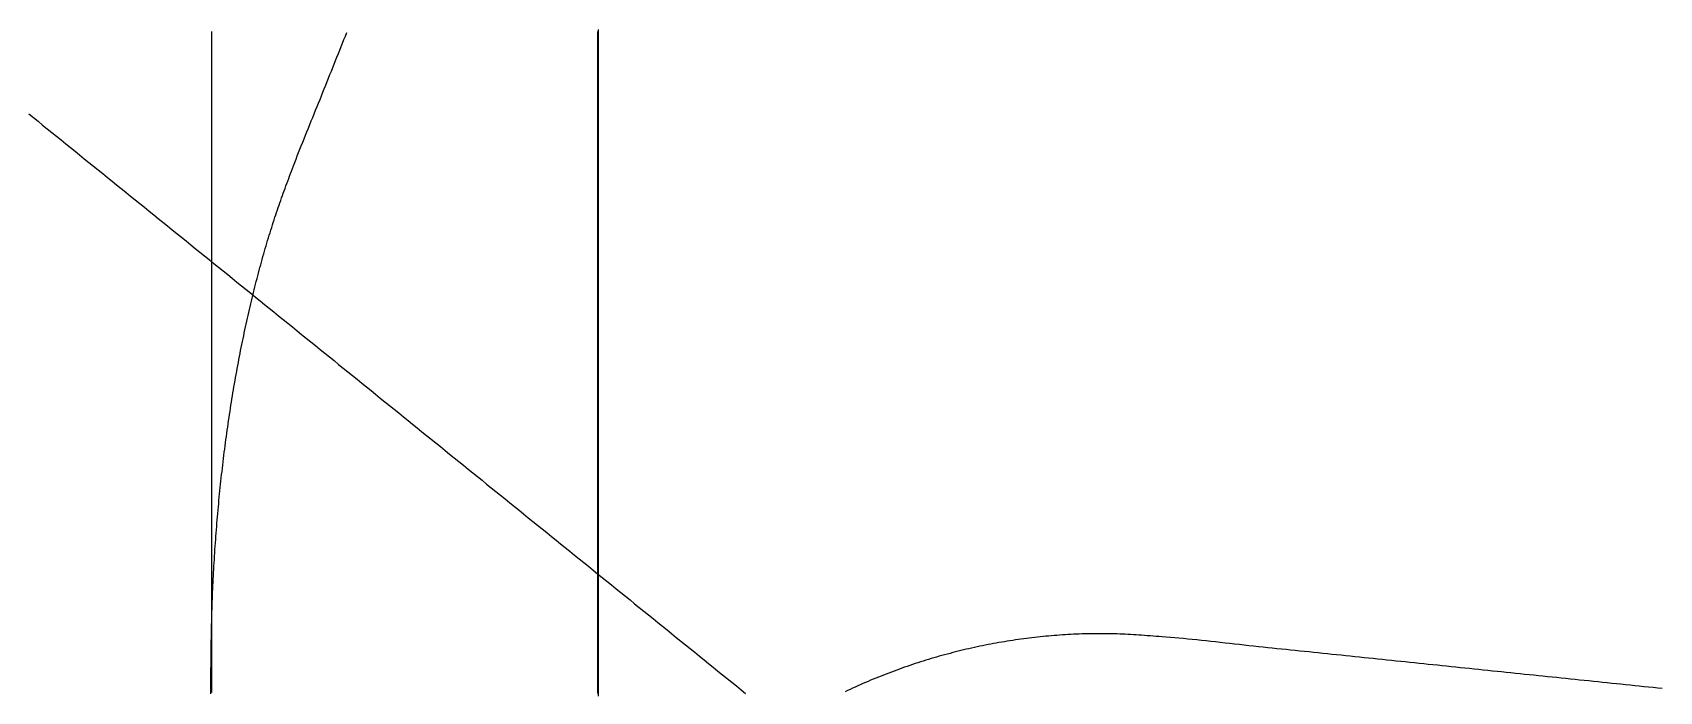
# Model space of a CAD drawing. Header units: millimetres. Extents: x -253 to 256, y -315 to 312.
# Drawn here: x -63.2 to 6.6, y -126.7 to -98.4 of the extents above; entities that cross this region are included whole.
import ezdxf

# ---------------------------------------------------------------- set-up
doc = ezdxf.new("R2010")
doc.units = ezdxf.units.MM
doc.layers.add('SKETCH', color=5, linetype='Continuous')

msp = doc.modelspace()

# ---------------------------------------------------------------- linework, layer by layer
at = {"layer": 'SKETCH', "flags": 128}
for points in [[(-38.879, -126.895), (-38.879, -126.683), (-38.879, -126.471), (-38.879, -126.26), (-38.879, -126.048), (-38.879, -125.836), (-38.879, -125.624), (-38.879, -125.412), (-38.879, -125.2), (-38.879, -124.989), (-38.879, -124.777), (-38.879, -124.565), (-38.879, -124.353), (-38.879, -124.141), (-38.879, -123.929), (-38.879, -123.717), (-38.879, -123.506), (-38.879, -123.294), (-38.879, -123.082), (-38.879, -122.87), (-38.879, -122.658), (-38.879, -122.446), (-38.879, -122.235), (-38.879, -122.023), (-38.879, -121.811), (-38.879, -121.599), (-38.879, -121.387), (-38.879, -121.175), (-38.879, -120.964), (-38.879, -120.752), (-38.879, -120.54), (-38.879, -120.328), (-38.879, -120.116), (-38.879, -119.904), (-38.879, -119.692), (-38.879, -119.481), (-38.879, -119.269), (-38.879, -119.057), (-38.879, -118.845), (-38.879, -118.633), (-38.879, -118.421), (-38.879, -118.21), (-38.879, -117.998), (-38.879, -117.786), (-38.879, -117.574), (-38.879, -117.362), (-38.879, -117.15), (-38.879, -116.938), (-38.879, -116.727), (-38.879, -116.515), (-38.879, -116.303), (-38.879, -116.091), (-38.879, -115.879), (-38.879, -115.668), (-38.879, -115.456), (-38.879, -115.244), (-38.879, -115.032), (-38.879, -114.82), (-38.879, -114.609), (-38.879, -114.397), (-38.879, -114.185), (-38.879, -113.973), (-38.879, -113.761), (-38.879, -113.55), (-38.879, -113.338), (-38.879, -113.126), (-38.879, -112.914), (-38.879, -112.702), (-38.879, -112.491), (-38.879, -112.279), (-38.879, -112.067), (-38.879, -111.855), (-38.879, -111.643), (-38.879, -111.432), (-38.879, -111.22), (-38.879, -111.008), (-38.879, -110.796), (-38.879, -110.584), (-38.879, -110.372), (-38.879, -110.161), (-38.879, -109.949), (-38.879, -109.737), (-38.879, -109.525), (-38.879, -109.313), (-38.879, -109.101), (-38.879, -108.889), (-38.879, -108.678), (-38.879, -108.466), (-38.879, -108.254), (-38.879, -108.042), (-38.879, -107.83), (-38.879, -107.618), (-38.879, -107.407), (-38.879, -107.195), (-38.879, -106.983), (-38.879, -106.771), (-38.879, -106.559), (-38.879, -106.347), (-38.879, -106.135), (-38.879, -105.924), (-38.879, -105.712), (-38.879, -105.5), (-38.879, -105.288), (-38.879, -105.076), (-38.879, -104.864), (-38.879, -104.653), (-38.879, -104.441), (-38.879, -104.229), (-38.879, -104.017), (-38.879, -103.805), (-38.879, -103.593), (-38.879, -103.382), (-38.879, -103.17), (-38.879, -102.958), (-38.879, -102.746), (-38.879, -102.534), (-38.879, -102.322), (-38.879, -102.11), (-38.879, -101.899), (-38.879, -101.687), (-38.879, -101.475), (-38.879, -101.263), (-38.879, -101.051), (-38.879, -100.839), (-38.879, -100.628), (-38.879, -100.416), (-38.879, -100.204), (-38.879, -99.992), (-38.879, -99.78), (-38.879, -99.568), (-38.879, -99.356), (-38.879, -99.145), (-38.879, -98.933), (-38.879, -98.721), (-38.879, -98.509), (-38.879, -98.297)], [(-55.504, -126.796), (-55.503, -126.577), (-55.502, -126.362), (-55.5, -126.151), (-55.499, -125.943), (-55.497, -125.739), (-55.495, -125.581), (-55.493, -125.425), (-55.491, -125.272), (-55.49, -125.12), (-55.488, -124.971), (-55.486, -124.824), (-55.484, -124.678), (-55.482, -124.534), (-55.48, -124.391), (-55.477, -124.25), (-55.475, -124.109), (-55.472, -123.97), (-55.469, -123.831), (-55.466, -123.693), (-55.463, -123.555), (-55.46, -123.417), (-55.456, -123.28), (-55.452, -123.142), (-55.447, -123.004), (-55.443, -122.866), (-55.438, -122.727), (-55.432, -122.588), (-55.427, -122.447), (-55.421, -122.306), (-55.414, -122.164), (-55.407, -122.022), (-55.4, -121.879), (-55.393, -121.737), (-55.386, -121.595), (-55.378, -121.454), (-55.37, -121.312), (-55.361, -121.17), (-55.353, -121.028), (-55.344, -120.887), (-55.335, -120.745), (-55.325, -120.604), (-55.316, -120.462), (-55.306, -120.321), (-55.296, -120.18), (-55.285, -120.039), (-55.275, -119.899), (-55.264, -119.758), (-55.253, -119.618), (-55.241, -119.477), (-55.229, -119.337), (-55.218, -119.198), (-55.205, -119.058), (-55.193, -118.919), (-55.18, -118.779), (-55.167, -118.64), (-55.154, -118.501), (-55.141, -118.362), (-55.127, -118.223), (-55.113, -118.085), (-55.099, -117.946), (-55.084, -117.808), (-55.069, -117.67), (-55.054, -117.532), (-55.039, -117.394), (-55.024, -117.256), (-55.008, -117.118), (-54.992, -116.981), (-54.976, -116.844), (-54.959, -116.707), (-54.942, -116.57), (-54.925, -116.434), (-54.908, -116.298), (-54.891, -116.162), (-54.873, -116.026), (-54.855, -115.891), (-54.836, -115.756), (-54.818, -115.621), (-54.799, -115.486), (-54.78, -115.352), (-54.761, -115.218), (-54.741, -115.084), (-54.722, -114.95), (-54.701, -114.816), (-54.681, -114.683), (-54.661, -114.55), (-54.64, -114.417), (-54.619, -114.284), (-54.597, -114.151), (-54.576, -114.019), (-54.554, -113.887), (-54.532, -113.755), (-54.51, -113.624), (-54.487, -113.493), (-54.464, -113.362), (-54.441, -113.231), (-54.418, -113.101), (-54.395, -112.971), (-54.371, -112.842), (-54.347, -112.713), (-54.323, -112.584), (-54.299, -112.455), (-54.274, -112.327), (-54.249, -112.199), (-54.224, -112.072), (-54.199, -111.944), (-54.173, -111.817), (-54.147, -111.69), (-54.121, -111.564), (-54.095, -111.437), (-54.069, -111.311), (-54.042, -111.186), (-54.015, -111.06), (-53.988, -110.935), (-53.96, -110.811), (-53.933, -110.686), (-53.905, -110.562), (-53.877, -110.439), (-53.848, -110.315), (-53.82, -110.192), (-53.791, -110.07), (-53.762, -109.948), (-53.733, -109.826), (-53.703, -109.705), (-53.674, -109.584), (-53.644, -109.463), (-53.614, -109.343), (-53.583, -109.224), (-53.553, -109.104), (-53.522, -108.985), (-53.491, -108.866), (-53.46, -108.748), (-53.428, -108.63), (-53.396, -108.512), (-53.364, -108.395), (-53.332, -108.278), (-53.3, -108.161), (-53.267, -108.045), (-53.234, -107.929), (-53.201, -107.814), (-53.168, -107.699), (-53.134, -107.584), (-53.101, -107.47), (-53.067, -107.356), (-53.033, -107.243), (-52.999, -107.13), (-52.964, -107.018), (-52.929, -106.906), (-52.894, -106.795), (-52.859, -106.684), (-52.824, -106.574), (-52.789, -106.465), (-52.754, -106.358), (-52.719, -106.252), (-52.683, -106.146), (-52.648, -106.042), (-52.612, -105.938), (-52.576, -105.835), (-52.54, -105.732), (-52.504, -105.63), (-52.467, -105.527), (-52.431, -105.425), (-52.394, -105.323), (-52.356, -105.22), (-52.318, -105.117), (-52.28, -105.014), (-52.241, -104.909), (-52.202, -104.805), (-52.163, -104.699), (-52.123, -104.592), (-52.082, -104.484), (-52.041, -104.374), (-51.999, -104.264), (-51.957, -104.151), (-51.904, -104.011), (-51.849, -103.87), (-51.794, -103.726), (-51.738, -103.581), (-51.68, -103.435), (-51.622, -103.287), (-51.563, -103.139), (-51.503, -102.989), (-51.443, -102.838), (-51.382, -102.686), (-51.32, -102.533), (-51.259, -102.38), (-51.197, -102.227), (-51.134, -102.073), (-51.072, -101.918), (-51.009, -101.764), (-50.946, -101.61), (-50.884, -101.456), (-50.821, -101.302), (-50.759, -101.148), (-50.697, -100.995), (-50.636, -100.842), (-50.575, -100.69), (-50.515, -100.54), (-50.454, -100.389), (-50.394, -100.239), (-50.334, -100.088), (-50.274, -99.938), (-50.214, -99.787), (-50.154, -99.637), (-50.094, -99.486), (-50.034, -99.336), (-49.973, -99.185), (-49.913, -99.035), (-49.853, -98.884), (-49.793, -98.734), (-49.733, -98.583), (-49.673, -98.433)], [(-55.461, -126.732), (-55.461, -126.512), (-55.461, -126.293), (-55.461, -126.073), (-55.461, -125.853), (-55.461, -125.633), (-55.461, -125.414), (-55.461, -125.194), (-55.461, -124.974), (-55.461, -124.754), (-55.461, -124.535), (-55.461, -124.315), (-55.461, -124.095), (-55.461, -123.875), (-55.461, -123.656), (-55.461, -123.436), (-55.461, -123.216), (-55.461, -122.996), (-55.461, -122.777), (-55.461, -122.557), (-55.461, -122.337), (-55.461, -122.117), (-55.461, -121.898), (-55.461, -121.678), (-55.461, -121.458), (-55.461, -121.239), (-55.461, -121.019), (-55.461, -120.799), (-55.461, -120.579), (-55.461, -120.36), (-55.461, -120.14), (-55.461, -119.92), (-55.461, -119.701), (-55.461, -119.481), (-55.461, -119.261), (-55.461, -119.042), (-55.461, -118.822), (-55.461, -118.602), (-55.461, -118.382), (-55.461, -118.163), (-55.461, -117.943), (-55.461, -117.723), (-55.461, -117.504), (-55.461, -117.284), (-55.461, -117.064), (-55.461, -116.845), (-55.461, -116.625), (-55.461, -116.405), (-55.461, -116.185), (-55.461, -115.966), (-55.461, -115.746), (-55.461, -115.526), (-55.461, -115.306), (-55.461, -115.087), (-55.461, -114.867), (-55.461, -114.647), (-55.461, -114.427), (-55.461, -114.208), (-55.461, -113.988), (-55.461, -113.768), (-55.461, -113.548), (-55.461, -113.329), (-55.461, -113.109), (-55.461, -112.889), (-55.461, -112.669), (-55.461, -112.45), (-55.461, -112.23), (-55.461, -112.01), (-55.461, -111.79), (-55.461, -111.571), (-55.461, -111.351), (-55.461, -111.131), (-55.461, -110.911), (-55.461, -110.692), (-55.461, -110.472), (-55.461, -110.252), (-55.461, -110.033), (-55.461, -109.813), (-55.461, -109.593), (-55.461, -109.373), (-55.461, -109.154), (-55.461, -108.934), (-55.461, -108.714), (-55.461, -108.494), (-55.461, -108.275), (-55.461, -108.055), (-55.461, -107.835), (-55.461, -107.615), (-55.461, -107.396), (-55.461, -107.176), (-55.461, -106.956), (-55.461, -106.736), (-55.461, -106.517), (-55.461, -106.297), (-55.461, -106.077), (-55.461, -105.857), (-55.461, -105.638), (-55.461, -105.418), (-55.461, -105.198), (-55.461, -104.978), (-55.461, -104.759), (-55.461, -104.539), (-55.461, -104.319), (-55.461, -104.099), (-55.461, -103.88), (-55.461, -103.66), (-55.461, -103.44), (-55.461, -103.22), (-55.461, -103.001), (-55.461, -102.781), (-55.461, -102.561), (-55.461, -102.341), (-55.461, -102.122), (-55.461, -101.902), (-55.461, -101.682), (-55.461, -101.462), (-55.461, -101.243), (-55.461, -101.023), (-55.461, -100.803), (-55.461, -100.584), (-55.461, -100.364), (-55.461, -100.144), (-55.461, -99.924), (-55.461, -99.705), (-55.461, -99.485), (-55.461, -99.265), (-55.461, -99.046), (-55.461, -98.826), (-55.461, -98.606), (-55.461, -98.387)], [(-38.902, -126.78), (-38.902, -126.569), (-38.902, -126.357), (-38.902, -126.145), (-38.902, -125.933), (-38.902, -125.721), (-38.902, -125.509), (-38.902, -125.297), (-38.902, -125.085), (-38.902, -124.873), (-38.902, -124.662), (-38.902, -124.45), (-38.902, -124.238), (-38.902, -124.026), (-38.902, -123.814), (-38.902, -123.602), (-38.902, -123.39), (-38.902, -123.178), (-38.902, -122.967), (-38.902, -122.755), (-38.902, -122.543), (-38.902, -122.331), (-38.902, -122.119), (-38.902, -121.907), (-38.902, -121.695), (-38.902, -121.483), (-38.902, -121.272), (-38.902, -121.06), (-38.902, -120.848), (-38.902, -120.636), (-38.902, -120.424), (-38.902, -120.212), (-38.902, -120.001), (-38.902, -119.789), (-38.902, -119.577), (-38.902, -119.365), (-38.902, -119.153), (-38.902, -118.941), (-38.902, -118.73), (-38.902, -118.518), (-38.902, -118.306), (-38.902, -118.094), (-38.902, -117.882), (-38.902, -117.67), (-38.902, -117.459), (-38.902, -117.247), (-38.902, -117.035), (-38.902, -116.823), (-38.902, -116.611), (-38.902, -116.399), (-38.902, -116.188), (-38.902, -115.976), (-38.902, -115.764), (-38.902, -115.552), (-38.902, -115.34), (-38.902, -115.128), (-38.902, -114.917), (-38.902, -114.705), (-38.902, -114.493), (-38.902, -114.281), (-38.902, -114.069), (-38.902, -113.857), (-38.902, -113.645), (-38.902, -113.434), (-38.902, -113.222), (-38.902, -113.01), (-38.902, -112.798), (-38.902, -112.586), (-38.902, -112.374), (-38.902, -112.163), (-38.902, -111.951), (-38.902, -111.739), (-38.902, -111.527), (-38.902, -111.315), (-38.902, -111.103), (-38.902, -110.892), (-38.902, -110.68), (-38.902, -110.468), (-38.902, -110.256), (-38.902, -110.044), (-38.902, -109.832), (-38.902, -109.621), (-38.902, -109.409), (-38.902, -109.197), (-38.902, -108.985), (-38.902, -108.773), (-38.902, -108.561), (-38.902, -108.35), (-38.902, -108.138), (-38.902, -107.926), (-38.902, -107.714), (-38.902, -107.502), (-38.902, -107.29), (-38.902, -107.078), (-38.902, -106.867), (-38.902, -106.655), (-38.902, -106.443), (-38.902, -106.231), (-38.902, -106.019), (-38.902, -105.807), (-38.902, -105.596), (-38.902, -105.384), (-38.902, -105.172), (-38.902, -104.96), (-38.902, -104.748), (-38.902, -104.536), (-38.902, -104.325), (-38.902, -104.113), (-38.902, -103.901), (-38.902, -103.689), (-38.902, -103.477), (-38.902, -103.265), (-38.902, -103.054), (-38.902, -102.842), (-38.902, -102.63), (-38.902, -102.418), (-38.902, -102.206), (-38.902, -101.994), (-38.902, -101.782), (-38.902, -101.571), (-38.902, -101.359), (-38.902, -101.147), (-38.902, -100.935), (-38.902, -100.723), (-38.902, -100.511), (-38.902, -100.3), (-38.902, -100.088), (-38.902, -99.876), (-38.902, -99.664), (-38.902, -99.452), (-38.902, -99.24), (-38.902, -99.029), (-38.902, -98.817), (-38.902, -98.605), (-38.902, -98.393)], [(-63.311, -101.918), (-63.112, -102.079), (-62.914, -102.239), (-62.716, -102.399), (-62.517, -102.56), (-62.319, -102.72), (-62.121, -102.881), (-61.922, -103.041), (-61.724, -103.201), (-61.525, -103.362), (-61.327, -103.522), (-61.129, -103.683), (-60.93, -103.843), (-60.732, -104.003), (-60.534, -104.164), (-60.335, -104.324), (-60.137, -104.485), (-59.939, -104.645), (-59.74, -104.805), (-59.542, -104.966), (-59.343, -105.126), (-59.145, -105.286), (-58.947, -105.447), (-58.748, -105.607), (-58.55, -105.767), (-58.352, -105.928), (-58.153, -106.088), (-57.955, -106.248), (-57.757, -106.409), (-57.558, -106.569), (-57.36, -106.729), (-57.161, -106.89), (-56.963, -107.05), (-56.765, -107.211), (-56.566, -107.371), (-56.368, -107.531), (-56.17, -107.692), (-55.971, -107.852), (-55.773, -108.012), (-55.575, -108.173), (-55.376, -108.333), (-55.178, -108.493), (-54.98, -108.654), (-54.781, -108.814), (-54.583, -108.974), (-54.385, -109.135), (-54.186, -109.295), (-53.988, -109.456), (-53.79, -109.616), (-53.591, -109.776), (-53.393, -109.937), (-53.195, -110.097), (-52.996, -110.258), (-52.798, -110.418), (-52.6, -110.578), (-52.401, -110.739), (-52.203, -110.899), (-52.005, -111.06), (-51.806, -111.22), (-51.608, -111.38), (-51.41, -111.541), (-51.211, -111.701), (-51.013, -111.862), (-50.815, -112.022), (-50.617, -112.182), (-50.418, -112.343), (-50.22, -112.503), (-50.022, -112.663), (-49.823, -112.824), (-49.625, -112.984), (-49.426, -113.145), (-49.228, -113.305), (-49.03, -113.465), (-48.831, -113.626), (-48.633, -113.786), (-48.435, -113.947), (-48.236, -114.107), (-48.038, -114.267), (-47.84, -114.428), (-47.641, -114.588), (-47.443, -114.749), (-47.244, -114.909), (-47.046, -115.069), (-46.848, -115.23), (-46.649, -115.39), (-46.451, -115.551), (-46.253, -115.711), (-46.054, -115.871), (-45.856, -116.032), (-45.657, -116.192), (-45.459, -116.353), (-45.261, -116.513), (-45.062, -116.673), (-44.864, -116.834), (-44.666, -116.994), (-44.467, -117.154), (-44.269, -117.315), (-44.071, -117.475), (-43.872, -117.636), (-43.674, -117.796), (-43.476, -117.956), (-43.277, -118.117), (-43.079, -118.277), (-42.881, -118.437), (-42.683, -118.598), (-42.484, -118.758), (-42.286, -118.918), (-42.088, -119.079), (-41.889, -119.239), (-41.691, -119.399), (-41.493, -119.56), (-41.294, -119.72), (-41.096, -119.88), (-40.898, -120.041), (-40.699, -120.201), (-40.501, -120.362), (-40.303, -120.522), (-40.104, -120.682), (-39.906, -120.843), (-39.707, -121.003), (-39.509, -121.164), (-39.311, -121.324), (-39.112, -121.484), (-38.914, -121.645), (-38.716, -121.805), (-38.517, -121.966), (-38.319, -122.126), (-38.12, -122.286), (-37.922, -122.447), (-37.724, -122.607), (-37.525, -122.768), (-37.327, -122.928), (-37.129, -123.088), (-36.93, -123.249), (-36.732, -123.409), (-36.533, -123.57), (-36.335, -123.73), (-36.137, -123.89), (-35.938, -124.051), (-35.74, -124.211), (-35.542, -124.372), (-35.343, -124.532), (-35.145, -124.692), (-34.947, -124.853), (-34.748, -125.013), (-34.55, -125.174), (-34.351, -125.334), (-34.153, -125.494), (-33.955, -125.655), (-33.756, -125.815), (-33.558, -125.976), (-33.359, -126.136), (-33.161, -126.296), (-32.963, -126.457), (-32.764, -126.617), (-32.566, -126.778)], [(6.746, -126.568), (6.549, -126.548), (6.352, -126.527), (6.155, -126.507), (5.959, -126.487), (5.762, -126.466), (5.565, -126.446), (5.368, -126.425), (5.171, -126.405), (4.974, -126.385), (4.778, -126.364), (4.581, -126.344), (4.384, -126.324), (4.187, -126.303), (3.99, -126.283), (3.794, -126.262), (3.597, -126.242), (3.4, -126.222), (3.203, -126.201), (3.006, -126.181), (2.809, -126.161), (2.613, -126.14), (2.416, -126.12), (2.219, -126.1), (2.022, -126.079), (1.825, -126.059), (1.629, -126.039), (1.432, -126.019), (1.235, -125.998), (1.038, -125.978), (0.841, -125.958), (0.645, -125.937), (0.448, -125.917), (0.251, -125.897), (0.054, -125.876), (-0.143, -125.856), (-0.339, -125.836), (-0.536, -125.815), (-0.733, -125.795), (-0.93, -125.774), (-1.126, -125.754), (-1.323, -125.734), (-1.52, -125.713), (-1.717, -125.693), (-1.913, -125.673), (-2.11, -125.652), (-2.307, -125.632), (-2.504, -125.612), (-2.7, -125.591), (-2.897, -125.571), (-3.094, -125.55), (-3.29, -125.53), (-3.487, -125.51), (-3.684, -125.489), (-3.881, -125.469), (-4.077, -125.449), (-4.274, -125.428), (-4.471, -125.408), (-4.667, -125.387), (-4.864, -125.367), (-5.061, -125.347), (-5.258, -125.326), (-5.454, -125.306), (-5.651, -125.286), (-5.848, -125.265), (-6.044, -125.245), (-6.241, -125.224), (-6.438, -125.204), (-6.635, -125.184), (-6.831, -125.163), (-7.028, -125.143), (-7.225, -125.123), (-7.422, -125.102), (-7.618, -125.082), (-7.815, -125.061), (-8.012, -125.041), (-8.209, -125.021), (-8.405, -125), (-8.602, -124.98), (-8.799, -124.96), (-8.995, -124.939), (-9.192, -124.919), (-9.389, -124.899), (-9.586, -124.878), (-9.782, -124.858), (-9.979, -124.837), (-10.177, -124.817), (-10.376, -124.796), (-10.577, -124.774), (-10.779, -124.752), (-10.983, -124.73), (-11.187, -124.707), (-11.391, -124.684), (-11.596, -124.661), (-11.801, -124.639), (-12.005, -124.616), (-12.209, -124.593), (-12.413, -124.571), (-12.615, -124.549), (-12.816, -124.527), (-13.015, -124.506), (-13.213, -124.485), (-13.409, -124.465), (-13.602, -124.446), (-13.793, -124.427), (-13.981, -124.41), (-14.166, -124.393), (-14.347, -124.377), (-14.525, -124.362), (-14.699, -124.349), (-14.832, -124.339), (-14.962, -124.329), (-15.09, -124.32), (-15.216, -124.31), (-15.341, -124.301), (-15.463, -124.293), (-15.584, -124.284), (-15.704, -124.276), (-15.822, -124.269), (-15.939, -124.261), (-16.056, -124.255), (-16.171, -124.248), (-16.286, -124.242), (-16.401, -124.237), (-16.515, -124.232), (-16.629, -124.228), (-16.743, -124.224), (-16.858, -124.221), (-16.972, -124.218), (-17.087, -124.216), (-17.203, -124.215), (-17.319, -124.214), (-17.436, -124.214), (-17.554, -124.215), (-17.673, -124.216), (-17.792, -124.218), (-17.911, -124.221), (-18.03, -124.224), (-18.149, -124.228), (-18.268, -124.232), (-18.387, -124.237), (-18.506, -124.242), (-18.625, -124.248), (-18.744, -124.254), (-18.863, -124.262), (-18.982, -124.269), (-19.101, -124.277), (-19.22, -124.286), (-19.339, -124.295), (-19.457, -124.305), (-19.576, -124.315), (-19.695, -124.326), (-19.813, -124.338), (-19.932, -124.35), (-20.05, -124.362), (-20.169, -124.376), (-20.287, -124.389), (-20.405, -124.403), (-20.523, -124.418), (-20.641, -124.434), (-20.759, -124.45), (-20.877, -124.466), (-20.995, -124.483), (-21.113, -124.501), (-21.231, -124.519), (-21.349, -124.538), (-21.466, -124.557), (-21.584, -124.577), (-21.702, -124.597), (-21.819, -124.618), (-21.937, -124.64), (-22.054, -124.662), (-22.171, -124.684), (-22.289, -124.707), (-22.406, -124.731), (-22.523, -124.755), (-22.639, -124.78), (-22.756, -124.805), (-22.873, -124.831), (-22.989, -124.858), (-23.105, -124.885), (-23.221, -124.912), (-23.337, -124.94), (-23.453, -124.969), (-23.569, -124.998), (-23.685, -125.028), (-23.801, -125.058), (-23.916, -125.089), (-24.032, -125.12), (-24.147, -125.152), (-24.263, -125.184), (-24.378, -125.217), (-24.493, -125.251), (-24.608, -125.285), (-24.722, -125.319), (-24.837, -125.354), (-24.952, -125.39), (-25.066, -125.426), (-25.18, -125.463), (-25.294, -125.5), (-25.408, -125.538), (-25.521, -125.576), (-25.635, -125.615), (-25.748, -125.655), (-25.861, -125.695), (-25.974, -125.735), (-26.087, -125.776), (-26.199, -125.817), (-26.311, -125.86), (-26.424, -125.902), (-26.536, -125.945), (-26.648, -125.989), (-26.76, -126.033), (-26.871, -126.078), (-26.983, -126.123), (-27.094, -126.169), (-27.205, -126.215), (-27.316, -126.262), (-27.427, -126.31), (-27.537, -126.358), (-27.648, -126.406), (-27.758, -126.455), (-27.868, -126.504), (-27.977, -126.554), (-28.087, -126.605), (-28.196, -126.656), (-28.305, -126.707)]]:
    msp.add_lwpolyline(points, dxfattribs=at)

doc.saveas('drawing.dxf')
